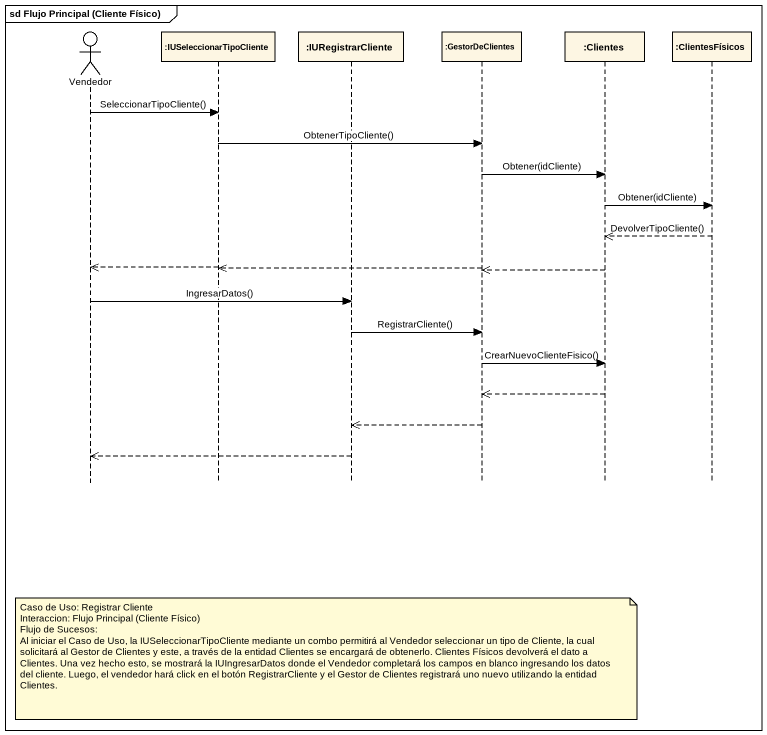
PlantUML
@startuml
mainframe sd Flujo Principal (Cliente Físico)
hide footbox
actor Vendedor
participant ":IUSeleccionarTipoCliente" as IUSeleccionarTipoCliente
participant ":IURegistrarCliente" as IURegistrarCliente
participant ":GestorDeClientes" as GestorDeClientes
participant ":Clientes" as Clientes
participant ":ClientesFísicos" as ClientesFísicos

Vendedor -> IUSeleccionarTipoCliente : SeleccionarTipoCliente()
IUSeleccionarTipoCliente -> GestorDeClientes : ObtenerTipoCliente()
GestorDeClientes -> Clientes : Obtener(idCliente)
Clientes -> ClientesFísicos : Obtener(idCliente)
ClientesFísicos -->> Clientes : DevolverTipoCliente()
IUSeleccionarTipoCliente -->> Vendedor
GestorDeClientes -->> IUSeleccionarTipoCliente
Clientes -->> GestorDeClientes
Vendedor -> IURegistrarCliente : IngresarDatos()
IURegistrarCliente -> GestorDeClientes : RegistrarCliente()
GestorDeClientes -> Clientes : CrearNuevoClienteFisico()
Clientes -->> GestorDeClientes
GestorDeClientes -->> IURegistrarCliente
IURegistrarCliente -->> Vendedor
note over IURegistrarCliente
  Caso de Uso: Registrar Cliente
  Interaccion: Flujo Principal (Cliente Físico)
  Flujo de Sucesos:
  Al iniciar el Caso de Uso, la IUSeleccionarTipoCliente mediante un combo permitirá al Vendedor seleccionar un tipo de Cliente, la cual solicitará al Gestor de Clientes y este, a través de la entidad Clientes se encargará de obtenerlo. Clientes Físicos devolverá el dato a Clientes. Una vez hecho esto, se mostrará la IUIngresarDatos donde el Vendedor completará los campos en blanco ingresando los datos del cliente. Luego, el vendedor hará click en el botón RegistrarCliente y el Gestor de Clientes registrará uno nuevo utilizando la entidad Clientes.
end note
@enduml
